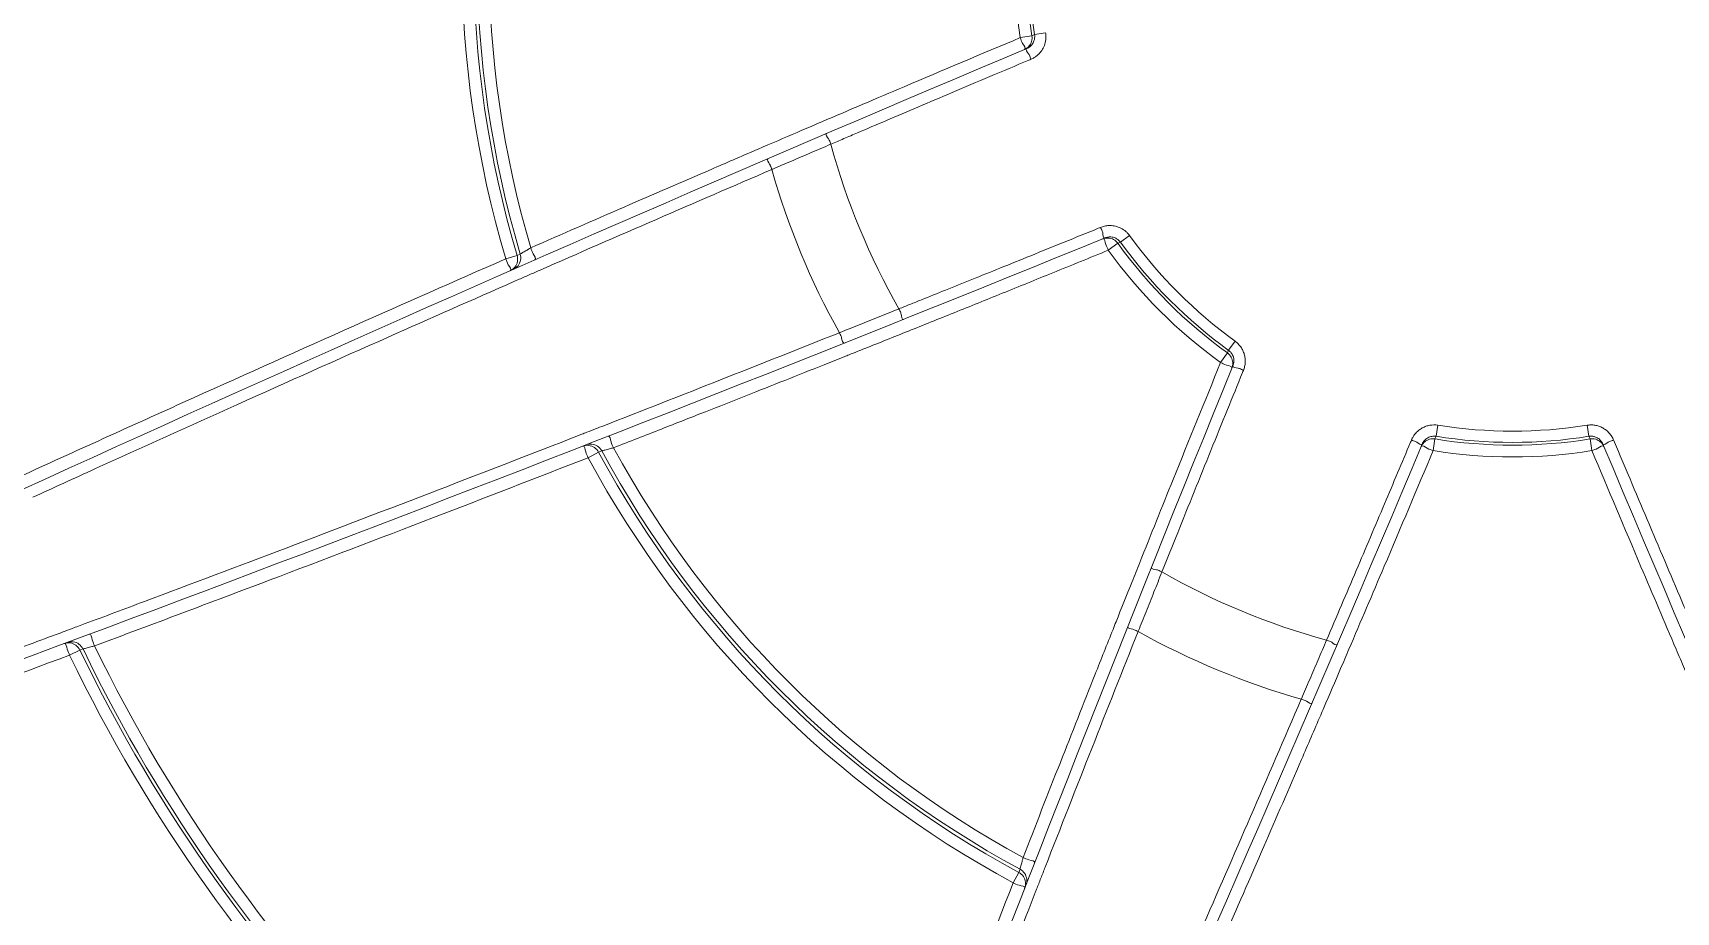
# Model space of a CAD drawing. Header units: metres. Extents: x 1628 to 1845, y 824 to 931.
# Drawn here: x 1706.948 to 1707.584, y 879.202 to 879.543 of the extents above; entities that cross this region are included whole.
import ezdxf

# ---------------------------------------------------------------- set-up
doc = ezdxf.new("R2010")
doc.units = ezdxf.units.M
doc.header["$LTSCALE"] = 0.15
doc.layers.add('hidrosanitário', color=26, linetype='Continuous', lineweight=0)

msp = doc.modelspace()

# ---------------------------------------------------------------- linework, layer by layer
at = {"layer": 'hidrosanitário', "color": 252}
for p, q in [((1707.33463, 879.54182), (1707.33013, 879.54109)), ((1707.33566, 879.54224), (1707.33463, 879.54182)), ((1707.33995, 879.54293), (1707.33566, 879.54224)), ((1707.36423, 879.45876), (1707.36793, 879.46143)), ((1707.36793, 879.46143), (1707.36895, 879.46186)), ((1707.37247, 879.46441), (1707.36895, 879.46186)), ((1707.13522, 879.45674), (1707.13085, 879.45543)), ((1707.13645, 879.45728), (1707.13522, 879.45674)), ((1707.41337, 879.42351), (1707.41082, 879.41999)), ((1707.4104, 879.41896), (1707.40773, 879.41526)), ((1707.41082, 879.41999), (1707.4104, 879.41896)), ((1707.49189, 879.39099), (1707.49121, 879.38669)), ((1707.54974, 879.39099), (1707.55042, 879.38669)), ((1707.49006, 879.38116), (1707.49078, 879.38567)), ((1707.49078, 879.38567), (1707.49121, 879.38669)), ((1707.55042, 879.38669), (1707.55085, 879.38567)), ((1707.55085, 879.38567), (1707.55157, 879.38116)), ((1707.16275, 879.37842), (1707.16676, 879.38059)), ((1707.16676, 879.38059), (1707.16801, 879.38108)), ((1706.96185, 879.30194), (1706.96588, 879.30389)), ((1706.96588, 879.30389), (1706.96706, 879.30433)), ((1707.33004, 879.21905), (1707.32955, 879.2178)), ((1707.32955, 879.2178), (1707.32738, 879.21378))]:
    msp.add_line(p, q, dxfattribs=at)
for radius in [0.90615, 0.90588, 0.90411, 0.90269, 0.89582, 0.89514, 0.88421]:
    msp.add_circle((1707.52082, 879.57185), radius, dxfattribs=at)
for centre, radius, start, end in [((1707.52082, 879.57185), 0.40698, 163.37819, 196.62181), ((1707.52082, 879.57185), 0.40241, 163.37819, 196.62181), ((1707.52082, 879.57185), 0.40108, 163.40158, 196.59842), ((1707.52082, 879.57185), 0.39652, 163.56564, 196.43436), ((1707.52082, 879.57185), 0.19315, 170.83707, 189.16293), ((1707.52082, 879.57185), 0.18859, 170.83707, 189.16293), ((1707.52082, 879.57185), 0.18751, 170.91525, 189.08475), ((1712.73317, 866.70369), 13.92322, 112.822756, 115.48965), ((1707.52082, 879.57185), 0.27374, 195.26017, 209.73983), ((1707.52082, 879.57185), 0.29838, 195.91614, 209.08386), ((1702.10734, 892.35671), 13.92322, 289.51035, 292.177244), ((1707.52082, 879.57185), 0.18859, 215.83707, 234.16293), ((1707.52082, 879.57185), 0.18751, 215.91525, 234.08475), ((1707.52082, 879.57185), 0.18316, 215.91525, 234.08475), ((1707.52082, 879.57185), 0.19315, 215.83707, 234.16293), ((1720.30567, 874.15838), 13.92322, 157.822756, 160.48965), ((1707.52082, 879.57185), 0.18316, 260.91525, 279.08475), ((1707.52082, 879.57185), 0.18859, 260.83707, 279.16293), ((1707.52082, 879.57185), 0.18751, 260.91524, 279.08475), ((1707.52082, 879.57185), 0.40698, 208.37819, 241.62181), ((1707.52082, 879.57185), 0.40241, 208.37819, 241.62181), ((1707.52082, 879.57185), 0.40108, 208.40158, 241.59842), ((1707.52082, 879.57185), 0.39652, 208.56564, 241.43436), ((1694.65265, 884.78421), 13.92322, 334.51035, 337.177244), ((1707.52082, 879.57185), 0.19315, 260.83707, 279.16293), ((1720.38898, 884.78421), 13.92322, 202.822756, 205.48965), ((1707.52082, 879.57185), 0.27374, 240.26017, 254.73983), ((1707.52082, 879.57185), 0.29838, 240.91614, 254.08386), ((1707.52082, 879.57185), 0.62072, 205.77468, 244.22532), ((1707.52082, 879.57185), 0.61624, 205.77468, 244.22532), ((1707.52082, 879.57185), 0.61499, 205.78556, 244.21444), ((1707.52082, 879.57185), 0.61042, 205.86597, 244.13403), ((1707.52082, 879.57185), 0.83257, 204.29105, 245.70895), ((1707.52082, 879.57185), 0.82826, 204.3171, 245.6829)]:
    msp.add_arc(centre, radius, start, end, dxfattribs=at)
for points, start_tangent, end_tangent in [([(1707.33013, 879.54109), (1707.28516, 879.52209), (1707.25322, 879.50848)], (-0.92186, -0.387523), (-0.919431, -0.393251)), ([(1707.33013, 879.54109), (1707.33103, 879.53882), (1707.33175, 879.53648)], (0.450622, -0.892715), (-0.859743, -0.510726)), ([(1707.33558, 879.54031), (1707.33526, 879.5394), (1707.33429, 879.53799), (1707.33261, 879.53684)], (-0.23595, -0.971765), (-0.921711, -0.387877)), ([(1707.3345, 879.53963), (1707.33344, 879.53772), (1707.33263, 879.53698)], (-0.275899, -0.961187), (-0.812883, -0.582427)), ([(1707.33463, 879.54182), (1707.3345, 879.53963)], (0.157862, -0.987461), (-0.275899, -0.961187)), ([(1707.33566, 879.54224), (1707.33565, 879.54065), (1707.33558, 879.54031)], (0.15629, -0.987711), (-0.23595, -0.971765)), ([(1707.33981, 879.53926), (1707.33964, 879.53864), (1707.33871, 879.53656)], (-0.231915, -0.972736), (-0.515929, -0.856632)), ([(1707.33995, 879.54293), (1707.34007, 879.54135), (1707.33994, 879.53991), (1707.33981, 879.53926)], (0.15797, -0.987444), (-0.231915, -0.972736)), ([(1707.33339, 879.53234), (1707.3183, 879.52598), (1707.30374, 879.51982), (1707.29044, 879.51418), (1707.27827, 879.509), (1707.26708, 879.50423), (1707.2618, 879.50197)], (-0.921684, -0.387942), (-0.919503, -0.393083)), ([(1707.3323, 879.53677), (1707.33167, 879.53645)], (-0.856, -0.516976), (-0.921681, -0.387949)), ([(1707.33366, 879.53426), (1707.33338, 879.53475), (1707.33257, 879.53683)], (-0.431703, 0.902016), (0.894115, 0.447838)), ([(1707.33263, 879.53698), (1707.3323, 879.53677)], (-0.812883, -0.582427), (-0.856, -0.516976)), ([(1707.33423, 879.53269), (1707.33339, 879.53234)], (-0.921709, -0.387882), (-0.921684, -0.387942)), ([(1707.33423, 879.53269), (1707.33366, 879.53426)], (-0.387769, 0.921757), (-0.431703, 0.902016)), ([(1707.33655, 879.53409), (1707.33552, 879.53335), (1707.33423, 879.53269)], (-0.776217, -0.630466), (-0.921713, -0.387873)), ([(1707.33842, 879.53611), (1707.3374, 879.53486), (1707.33655, 879.53409)], (-0.563332, -0.826231), (-0.776217, -0.630466)), ([(1707.33871, 879.53656), (1707.33842, 879.53611)], (-0.515929, -0.856632), (-0.563332, -0.826231)), ([(1707.25322, 879.50848), (1707.24554, 879.50519), (1707.23053, 879.49875)], (-0.919431, -0.393251), (-0.918719, -0.394912)), ([(1707.25673, 879.4998), (1707.25291, 879.49817)], (-0.919798, -0.392393), (-0.919669, -0.392693)), ([(1707.25614, 879.50137), (1707.25587, 879.50186), (1707.25508, 879.50393)], (-0.430328, 0.902673), (0.875728, 0.482805)), ([(1707.25673, 879.4998), (1707.25614, 879.50137)], (-0.393278, 0.91942), (-0.430328, 0.902673)), ([(1707.2618, 879.50197), (1707.25673, 879.4998)], (-0.919503, -0.393083), (-0.919347, -0.393447)), ([(1707.22759, 879.49749), (1707.21039, 879.49007), (1707.17674, 879.47549), (1707.1405, 879.45967)], (-0.918627, -0.395126), (-0.915881, -0.40145)), ([(1707.23053, 879.49875), (1707.22759, 879.49749)], (-0.918719, -0.394912), (-0.918627, -0.395126)), ([(1707.2333, 879.49157), (1707.23305, 879.49208), (1707.23236, 879.49417)], (-0.399498, 0.916734), (0.785083, 0.619391)), ([(1707.23236, 879.49417), (1707.23248, 879.49424)], (0.785083, 0.619391), (0.918649, 0.395075)), ([(1707.25291, 879.49817), (1707.2491, 879.49654), (1707.24148, 879.49328), (1707.23767, 879.49165)], (-0.919669, -0.392693), (-0.919162, -0.39388)), ([(1707.23388, 879.49003), (1707.1892, 879.47072), (1707.14389, 879.45096)], (-0.918675, -0.395014), (-0.915863, -0.401491)), ([(1707.23388, 879.49003), (1707.2333, 879.49157)], (-0.394205, 0.919022), (-0.399498, 0.916734)), ([(1707.23423, 879.49018), (1707.23388, 879.49003)], (-0.919048, -0.394146), (-0.919036, -0.394173)), ([(1707.23767, 879.49165), (1707.23423, 879.49018)], (-0.919162, -0.39388), (-0.919048, -0.394146)), ([(1707.2874, 879.43777), (1707.29184, 879.43955), (1707.30119, 879.44331), (1707.31131, 879.44738), (1707.32227, 879.45181), (1707.33418, 879.45663), (1707.34713, 879.46188), (1707.36035, 879.46726)], (0.928163, 0.372175), (0.926045, 0.377413)), ([(1707.36035, 879.46726), (1707.36119, 879.4676)], (0.926045, 0.377413), (0.926021, 0.377473)), ([(1707.36119, 879.4676), (1707.36275, 879.46809), (1707.36361, 879.46824)], (0.926024, 0.377465), (0.99211, 0.125368)), ([(1707.36119, 879.4676), (1707.3619, 879.46609)], (0.377586, -0.925974), (0.332562, -0.943081)), ([(1707.36361, 879.46824), (1707.36451, 879.46831), (1707.36547, 879.46829)], (0.99211, 0.125368), (0.997552, -0.069929)), ([(1707.36547, 879.46829), (1707.36647, 879.46817), (1707.36749, 879.46792)], (0.997552, -0.069929), (0.95923, -0.282627)), ([(1707.36749, 879.46792), (1707.36854, 879.46755), (1707.37061, 879.46634), (1707.37158, 879.46547)], (0.95923, -0.282627), (0.699886, -0.714254)), ([(1707.3619, 879.46609), (1707.36205, 879.46555), (1707.36294, 879.46351)], (0.332562, -0.943081), (0.948904, 0.315566)), ([(1707.36301, 879.46342), (1707.36203, 879.46314)], (-0.983804, -0.179249), (-0.926048, -0.377405)), ([(1707.36423, 879.45876), (1707.36325, 879.46101), (1707.36212, 879.46316)], (-0.312607, 0.949883), (-0.969068, -0.246792)), ([(1707.36298, 879.46352), (1707.36426, 879.46386)], (0.926023, 0.377468), (0.99174, 0.128267)), ([(1707.36793, 879.46143), (1707.36629, 879.46289), (1707.36419, 879.46349), (1707.36301, 879.46342)], (-0.586616, 0.809866), (-0.983804, -0.179249)), ([(1707.36426, 879.46386), (1707.36474, 879.4639), (1707.36525, 879.46389)], (0.99174, 0.128267), (0.997737, -0.067242)), ([(1707.36525, 879.46389), (1707.36687, 879.46351), (1707.36796, 879.46287)], (0.997737, -0.067242), (0.793313, -0.608814)), ([(1707.36796, 879.46287), (1707.36895, 879.46186)], (0.793313, -0.608814), (0.5879, -0.808934)), ([(1707.37158, 879.46547), (1707.37247, 879.46441)], (0.699886, -0.714254), (0.586517, -0.809937)), ([(1707.13049, 879.45528), (1707.0721, 879.42947), (1707.0099, 879.40162), (1706.94411, 879.37177)], (-0.915563, -0.402174), (-0.909544, -0.415608)), ([(1707.13085, 879.45543), (1707.13049, 879.45528)], (-0.915574, -0.402149), (-0.915563, -0.402174)), ([(1707.13085, 879.45543), (1707.13179, 879.45315), (1707.13255, 879.45081)], (0.45811, -0.888896), (-0.850152, -0.526538)), ([(1707.13657, 879.45491), (1707.13558, 879.45275), (1707.1337, 879.45131)], (-0.187638, -0.982238), (-0.915566, -0.402168)), ([(1707.13522, 879.45674), (1707.13534, 879.45437)], (0.283139, -0.959079), (-0.186423, -0.98247)), ([(1707.13645, 879.45728), (1707.13657, 879.45491)], (0.28657, -0.958059), (-0.187638, -0.982238)), ([(1707.13966, 879.45917), (1707.13942, 879.45903), (1707.13796, 879.45817), (1707.13649, 879.4573)], (-0.860474, -0.509495), (-0.861997, -0.506913)), ([(1707.1405, 879.45967), (1707.13966, 879.45917)], (-0.860021, -0.510259), (-0.860474, -0.509495)), ([(1707.1405, 879.45967), (1707.14094, 879.45847)], (0.400858, -0.91614), (0.345804, -0.938307)), ([(1707.14094, 879.45847), (1707.14144, 879.45739), (1707.14212, 879.455)], (0.345804, -0.938307), (-0.915835, -0.401555)), ([(1707.28677, 879.42743), (1707.30446, 879.43454), (1707.32313, 879.44207), (1707.34273, 879.45001), (1707.36423, 879.45876)], (0.928207, 0.372064), (0.925873, 0.377834)), ([(1707.13334, 879.45126), (1707.13247, 879.45077)], (-0.815009, -0.579448), (-0.915527, -0.402256)), ([(1707.13255, 879.45081), (1707.13247, 879.45077)], (-0.850152, -0.526538), (-0.915527, -0.402256)), ([(1707.13534, 879.45437), (1707.13435, 879.45221), (1707.13334, 879.45126)], (-0.186423, -0.98247), (-0.815009, -0.579448)), ([(1707.13966, 879.4491), (1707.13548, 879.44727)], (-0.91573, -0.401795), (-0.915598, -0.402096)), ([(1707.14389, 879.45096), (1707.13966, 879.4491)], (-0.915863, -0.401491), (-0.91573, -0.401795)), ([(1707.13425, 879.44673), (1707.08528, 879.4251), (1707.02665, 879.39892), (1706.97162, 879.37404), (1706.94764, 879.36311)], (-0.915559, -0.402184), (-0.909555, -0.415583)), ([(1707.13548, 879.44727), (1707.13425, 879.44673)], (-0.915598, -0.402096), (-0.915559, -0.402184)), ([(1707.27928, 879.43451), (1707.28313, 879.43606)], (0.927981, 0.372628), (0.927859, 0.372931)), ([(1707.28313, 879.43606), (1707.2874, 879.43777)], (0.928286, 0.371868), (0.928163, 0.372175)), ([(1707.28313, 879.43606), (1707.28383, 879.43454)], (0.372038, -0.928217), (0.333998, -0.942574)), ([(1707.2639, 879.42835), (1707.26774, 879.42988), (1707.27543, 879.43297), (1707.27928, 879.43451)], (0.928461, 0.37143), (0.927981, 0.372628)), ([(1707.28383, 879.43454), (1707.28398, 879.434), (1707.28489, 879.43197)], (0.333998, -0.942574), (0.960626, 0.277844)), ([(1707.16881, 879.39081), (1707.21401, 879.40855), (1707.26006, 879.42681)], (0.93151, 0.363716), (0.928919, 0.370284)), ([(1707.26006, 879.42681), (1707.26041, 879.42695)], (0.928579, 0.371134), (0.928568, 0.371162)), ([(1707.26006, 879.42681), (1707.26074, 879.42532)], (0.371102, -0.928592), (0.365742, -0.930716)), ([(1707.26041, 879.42695), (1707.2639, 879.42835)], (0.928568, 0.371162), (0.928461, 0.37143)), ([(1707.26074, 879.42532), (1707.26093, 879.42477), (1707.26192, 879.42281)], (0.365742, -0.930716), (0.993113, 0.117161)), ([(1707.26192, 879.42281), (1707.26205, 879.42284)], (0.993113, 0.117161), (0.928943, 0.370223)), ([(1707.26387, 879.41828), (1707.26991, 879.42069), (1707.28677, 879.42743)], (0.928877, 0.370388), (0.928207, 0.372064)), ([(1707.41337, 879.42351), (1707.41459, 879.42246), (1707.41511, 879.42188)], (0.809895, -0.586575), (0.637226, -0.770677)), ([(1707.17257, 879.38225), (1707.19111, 879.38951), (1707.2082, 879.39622), (1707.22387, 879.4024), (1707.23891, 879.40836), (1707.25411, 879.41439), (1707.26191, 879.4175)], (0.931494, 0.363757), (0.928934, 0.370245)), ([(1707.26191, 879.4175), (1707.26387, 879.41828)], (0.928934, 0.370245), (0.928877, 0.370388)), ([(1707.4104, 879.41896), (1707.41185, 879.41732), (1707.41246, 879.41522), (1707.4124, 879.41413)], (0.809865, -0.586616), (-0.162957, -0.986633)), ([(1707.41082, 879.41999), (1707.41173, 879.41913)], (0.808908, -0.587935), (0.635038, -0.772481)), ([(1707.41173, 879.41913), (1707.41198, 879.41881), (1707.41268, 879.41732), (1707.41286, 879.41609)], (0.635038, -0.772481), (0.028258, -0.999601)), ([(1707.41511, 879.42188), (1707.41557, 879.42128), (1707.41635, 879.41993), (1707.41691, 879.41847)], (0.637226, -0.770677), (0.275886, -0.96119)), ([(1707.41691, 879.41847), (1707.41721, 879.41693), (1707.41727, 879.41614)], (0.275886, -0.96119), (0.031243, -0.999512)), ([(1707.40773, 879.41526), (1707.38936, 879.37003), (1707.37641, 879.33782)], (-0.377834, -0.925873), (-0.372065, -0.928207)), ([(1707.41623, 879.41139), (1707.41039, 879.39706), (1707.40398, 879.38123), (1707.39749, 879.36519), (1707.39112, 879.34935), (1707.38502, 879.33417)], (-0.377413, -0.926045), (-0.371868, -0.928286)), ([(1707.40773, 879.41526), (1707.40997, 879.41429), (1707.41213, 879.41315)], (0.949883, -0.312607), (-0.246792, -0.969068)), ([(1707.4124, 879.41413), (1707.4121, 879.41307)], (-0.162957, -0.986633), (-0.377405, -0.926048)), ([(1707.41505, 879.41293), (1707.41451, 879.41308), (1707.41247, 879.41398)], (-0.943081, 0.332562), (0.315566, 0.948904)), ([(1707.41286, 879.41609), (1707.41286, 879.41566), (1707.41249, 879.41401)], (0.028258, -0.999601), (-0.377471, -0.926021)), ([(1707.41657, 879.41223), (1707.41505, 879.41293)], (-0.925974, 0.377586), (-0.943081, 0.332562)), ([(1707.41657, 879.41223), (1707.41623, 879.41139)], (-0.377473, -0.926021), (-0.377413, -0.926045)), ([(1707.41727, 879.41614), (1707.41726, 879.41534), (1707.41705, 879.41375), (1707.41657, 879.41223)], (0.031243, -0.999512), (-0.37747, -0.926022)), ([(1707.16225, 879.38825), (1707.16881, 879.39081)], (0.931694, 0.363245), (0.93151, 0.363716)), ([(1707.48728, 879.39057), (1707.48878, 879.39096), (1707.49189, 879.39099)], (0.943398, 0.331662), (0.987452, -0.157922)), ([(1707.54974, 879.39099), (1707.55116, 879.3911), (1707.55269, 879.39099), (1707.55347, 879.39083)], (0.987457, 0.157887), (0.97114, -0.238511)), ([(1707.55347, 879.39083), (1707.55425, 879.3906), (1707.55576, 879.38994)], (0.97114, -0.238511), (0.877387, -0.479783)), ([(1706.96792, 879.31415), (1706.99082, 879.32271), (1707.04574, 879.34343), (1707.10482, 879.36601), (1707.159, 879.38698)], (0.937014, 0.349291), (0.931785, 0.363011)), ([(1707.159, 879.38698), (1707.16025, 879.38747)], (0.931785, 0.363011), (0.93175, 0.363101)), ([(1707.16025, 879.38747), (1707.16225, 879.38825)], (0.93175, 0.363101), (0.931694, 0.363245)), ([(1707.17257, 879.38225), (1707.17162, 879.38453), (1707.17042, 879.3867)], (-0.36436, 0.931258), (-0.931539, -0.363643)), ([(1707.48131, 879.38443), (1707.48166, 879.38527)], (0.387942, 0.921684), (0.387882, 0.921709)), ([(1707.48166, 879.38527), (1707.48187, 879.38573)], (0.38826, 0.92155), (0.436536, 0.899687)), ([(1707.48166, 879.38527), (1707.48323, 879.38469)], (0.921756, -0.38777), (0.902018, -0.431699)), ([(1707.48187, 879.38573), (1707.48242, 879.38672)], (0.436536, 0.899687), (0.539428, 0.842032)), ([(1707.48242, 879.38672), (1707.48338, 879.38797), (1707.48454, 879.38906)], (0.539428, 0.842032), (0.784569, 0.620041)), ([(1707.48323, 879.38469), (1707.48372, 879.38442), (1707.48579, 879.38361)], (0.902018, -0.431699), (0.447845, 0.894111)), ([(1707.48454, 879.38906), (1707.48585, 879.38993)], (0.784569, 0.620041), (0.876164, 0.482014)), ([(1707.48581, 879.38364), (1707.48671, 879.38508), (1707.48802, 879.38612), (1707.48877, 879.38646)], (0.388116, 0.92161), (0.941367, 0.337383)), ([(1707.48585, 879.38993), (1707.48728, 879.39057)], (0.876164, 0.482014), (0.943398, 0.331662)), ([(1707.4886, 879.38553), (1707.48668, 879.38448), (1707.4859, 879.38359)], (-0.961187, -0.275899), (-0.568906, -0.822403)), ([(1707.49078, 879.38567), (1707.4886, 879.38553)], (-0.987461, 0.157862), (-0.961187, -0.275899)), ([(1707.48877, 879.38646), (1707.48956, 879.38667), (1707.49121, 879.38669)], (0.941367, 0.337383), (0.987718, -0.156249)), ([(1707.55042, 879.38669), (1707.55198, 879.38669), (1707.55239, 879.3866)], (0.987719, 0.156239), (0.97006, -0.242867)), ([(1707.55085, 879.38567), (1707.55303, 879.38553)], (0.987461, 0.157862), (0.961187, -0.275899)), ([(1707.55239, 879.3866), (1707.5536, 879.38613), (1707.55493, 879.38506), (1707.55582, 879.38364)], (0.97006, -0.242867), (0.387875, -0.921712)), ([(1707.55303, 879.38553), (1707.55495, 879.38448), (1707.55568, 879.38366)], (0.961187, -0.275899), (0.582427, -0.812883)), ([(1707.55576, 879.38994), (1707.55646, 879.38952)], (0.877387, -0.479783), (0.832697, -0.553729)), ([(1707.5584, 879.38469), (1707.55791, 879.38442), (1707.55584, 879.38361)], (-0.902016, -0.431703), (-0.447838, 0.894115)), ([(1707.55646, 879.38952), (1707.55712, 879.38904), (1707.55829, 879.38793), (1707.55879, 879.38732)], (0.832697, -0.553729), (0.601988, -0.798505)), ([(1707.55997, 879.38527), (1707.5584, 879.38469)], (-0.921757, -0.387769), (-0.902016, -0.431703)), ([(1707.55879, 879.38732), (1707.55924, 879.38667), (1707.55997, 879.38527)], (0.601988, -0.798505), (0.387871, -0.921714)), ([(1707.55997, 879.38527), (1707.56032, 879.38443)], (0.387882, -0.921709), (0.387942, -0.921684)), ([(1706.97154, 879.30554), (1707.03913, 879.33093), (1707.10281, 879.35522), (1707.16275, 879.37842)], (0.937024, 0.349266), (0.931771, 0.363047)), ([(1707.16175, 879.38316), (1707.1606, 879.38287)], (-0.991645, -0.128995), (-0.931813, -0.362937)), ([(1707.16068, 879.38289), (1707.1606, 879.38287)], (-0.973467, -0.22883), (-0.931813, -0.362937)), ([(1707.16275, 879.37842), (1707.1618, 879.3807), (1707.16068, 879.38289)], (-0.304611, 0.952477), (-0.973467, -0.22883)), ([(1707.16676, 879.38059), (1707.16517, 879.38235), (1707.16295, 879.38317), (1707.16175, 879.38316)], (-0.477962, 0.878381), (-0.991645, -0.128995)), ([(1707.16801, 879.38108), (1707.16642, 879.38284), (1707.1642, 879.38366), (1707.16185, 879.38335)], (-0.474814, 0.880086), (-0.931778, -0.363029)), ([(1707.16801, 879.38108), (1707.16923, 879.38139), (1707.17107, 879.38187), (1707.17257, 879.38225)], (0.967945, 0.251162), (0.968942, 0.247289)), ([(1707.44877, 879.30776), (1707.46029, 879.33477), (1707.47124, 879.36057), (1707.48131, 879.38443)], (0.393447, 0.919347), (0.387942, 0.921684)), ([(1707.45744, 879.30425), (1707.47113, 879.33636), (1707.49006, 879.38116)], (0.393251, 0.919431), (0.387523, 0.92186)), ([(1707.48573, 879.38333), (1707.48541, 879.3827)], (-0.516976, -0.856), (-0.387949, -0.921681)), ([(1707.49006, 879.38116), (1707.48778, 879.38206), (1707.48545, 879.38278)], (-0.892715, 0.450622), (-0.510726, -0.859743)), ([(1707.4859, 879.38359), (1707.48573, 879.38333)], (-0.568906, -0.822403), (-0.516976, -0.856)), ([(1707.55157, 879.38116), (1707.55385, 879.38206), (1707.55618, 879.38278)], (0.892715, 0.450622), (0.510726, -0.859743)), ([(1707.55157, 879.38116), (1707.57057, 879.33619), (1707.58419, 879.30425)], (0.387523, -0.92186), (0.393251, -0.919431)), ([(1707.55568, 879.38366), (1707.5559, 879.38333)], (0.582427, -0.812883), (0.516976, -0.856)), ([(1707.5559, 879.38333), (1707.55622, 879.3827)], (0.516976, -0.856), (0.387949, -0.921681)), ([(1707.56032, 879.38443), (1707.56633, 879.37017), (1707.57299, 879.35444), (1707.57975, 879.33852), (1707.58643, 879.32281), (1707.59286, 879.30776)], (0.387942, -0.921684), (0.393447, -0.919347)), ([(1707.37641, 879.33782), (1707.3733, 879.33007), (1707.36724, 879.3149)], (-0.372065, -0.928207), (-0.370388, -0.928877)), ([(1707.3835, 879.33486), (1707.38296, 879.33502), (1707.38093, 879.33592)], (-0.942574, 0.333998), (0.277838, 0.960628)), ([(1707.38502, 879.33417), (1707.38348, 879.33031)], (-0.372931, -0.927859), (-0.372628, -0.927981)), ([(1707.38502, 879.33417), (1707.3835, 879.33486)], (-0.928217, 0.372038), (-0.942574, 0.333998)), ([(1707.38348, 879.33031), (1707.38193, 879.32646), (1707.37885, 879.31877), (1707.37731, 879.31493)], (-0.372628, -0.927981), (-0.37143, -0.928461)), ([(1707.36724, 879.3149), (1707.36606, 879.31193)], (-0.370388, -0.928877), (-0.370171, -0.928964)), ([(1707.37731, 879.31493), (1707.37592, 879.31145)], (-0.37143, -0.928461), (-0.371162, -0.928568)), ([(1706.7644, 879.24009), (1706.81774, 879.25915), (1706.87563, 879.28012), (1706.93433, 879.30168), (1706.95816, 879.31052)], (0.942328, 0.33469), (0.937275, 0.348591)), ([(1706.95816, 879.31052), (1706.95934, 879.31096)], (0.937275, 0.348591), (0.937244, 0.348675)), ([(1706.95934, 879.31096), (1706.96281, 879.31225)], (0.937244, 0.348675), (0.937151, 0.348925)), ([(1706.96281, 879.31225), (1706.96792, 879.31415)], (0.937151, 0.348925), (0.937014, 0.349291)), ([(1706.97154, 879.30554), (1706.97063, 879.30784), (1706.96946, 879.31003)], (-0.349752, 0.936842), (-0.937045, -0.349209)), ([(1707.36606, 879.31193), (1707.35914, 879.29452), (1707.34565, 879.26042), (1707.33121, 879.2236)], (-0.370171, -0.928964), (-0.363757, -0.931494)), ([(1707.37578, 879.31109), (1707.35783, 879.26585), (1707.33978, 879.21984)], (-0.370284, -0.928919), (-0.363716, -0.93151)), ([(1707.37428, 879.31178), (1707.37374, 879.31196), (1707.37177, 879.31296)], (-0.930717, 0.365741), (0.117162, 0.993113)), ([(1707.37177, 879.31296), (1707.37181, 879.31309)], (0.117162, 0.993113), (0.370223, 0.928943)), ([(1707.37578, 879.31109), (1707.37428, 879.31178)], (-0.928592, 0.371102), (-0.930717, 0.365741)), ([(1707.37592, 879.31145), (1707.37578, 879.31109)], (-0.371162, -0.928568), (-0.371134, -0.928579)), ([(1706.76753, 879.23131), (1706.83171, 879.25428), (1706.89703, 879.27802), (1706.96185, 879.30194)], (0.94236, 0.334601), (0.937281, 0.348575)), ([(1706.96087, 879.30667), (1706.95969, 879.3064)], (-0.994067, -0.108768), (-0.937306, -0.348508)), ([(1706.95981, 879.30643), (1706.95969, 879.3064)], (-0.987123, -0.159962), (-0.937306, -0.348508)), ([(1706.96185, 879.30194), (1706.96093, 879.30423), (1706.95981, 879.30643)], (-0.293499, 0.955959), (-0.987123, -0.159962)), ([(1706.96706, 879.30433), (1706.96551, 879.30619), (1706.96327, 879.3071), (1706.96087, 879.30683)], (-0.43436, 0.90074), (-0.937274, -0.348594)), ([(1706.96588, 879.30389), (1706.96433, 879.30575), (1706.96209, 879.30666), (1706.96087, 879.30667)], (-0.437845, 0.899051), (-0.994067, -0.108768)), ([(1706.96706, 879.30433), (1706.96826, 879.30465), (1706.97007, 879.30514), (1706.97154, 879.30554)], (0.965065, 0.262011), (0.965432, 0.260656)), ([(1707.44062, 879.28871), (1707.44225, 879.29251), (1707.44551, 879.30013), (1707.44714, 879.30395)], (0.39388, 0.919162), (0.392693, 0.919669)), ([(1707.44714, 879.30395), (1707.44877, 879.30776)], (0.392693, 0.919669), (0.392393, 0.919798)), ([(1707.44772, 879.28157), (1707.45422, 879.29672), (1707.45744, 879.30425)], (0.394912, 0.918719), (0.393251, 0.919431)), ([(1707.44877, 879.30776), (1707.45033, 879.30718)], (0.91942, -0.393278), (0.902673, -0.430328)), ([(1707.45033, 879.30718), (1707.45082, 879.30691), (1707.4529, 879.30611)], (0.902673, -0.430328), (0.4828, 0.87573)), ([(1707.58419, 879.30425), (1707.58747, 879.29658), (1707.59391, 879.28157)], (0.393251, -0.919431), (0.394912, -0.918719)), ([(1707.39992, 879.19493), (1707.41934, 879.23944), (1707.43899, 879.28491)], (0.401491, 0.915863), (0.395014, 0.918675)), ([(1707.43899, 879.28491), (1707.43914, 879.28526)], (0.394173, 0.919036), (0.394146, 0.919048)), ([(1707.43899, 879.28491), (1707.44053, 879.28434)], (0.919022, -0.394205), (0.916734, -0.399498)), ([(1707.43914, 879.28526), (1707.44062, 879.28871)], (0.394146, 0.919048), (0.39388, 0.919162)), ([(1707.44053, 879.28434), (1707.44105, 879.28408), (1707.44314, 879.2834)], (0.916734, -0.399498), (0.619391, 0.785082)), ([(1707.44314, 879.2834), (1707.44321, 879.28351)], (0.619391, 0.785082), (0.395075, 0.918649)), ([(1707.40863, 879.19153), (1707.42447, 879.22781), (1707.43907, 879.26151), (1707.4465, 879.27874)], (0.40145, 0.915881), (0.395118, 0.91863)), ([(1707.4465, 879.27874), (1707.44772, 879.28157)], (0.395118, 0.91863), (0.394912, 0.918719)), ([(1707.33121, 879.2236), (1707.33091, 879.22239), (1707.33048, 879.22075), (1707.33004, 879.21905)], (-0.247319, -0.968934), (-0.251113, -0.967958)), ([(1707.33004, 879.21905), (1707.3318, 879.21745), (1707.33262, 879.21523), (1707.33232, 879.21288)], (0.880086, -0.474814), (-0.363027, -0.931779)), ([(1707.33121, 879.2236), (1707.33349, 879.22266), (1707.33566, 879.22145)], (0.931258, -0.36436), (-0.363651, -0.931535)), ([(1707.33978, 879.21984), (1707.33809, 879.21553)], (-0.363716, -0.93151), (-0.363406, -0.931631)), ([(1707.32738, 879.21378), (1707.30421, 879.15388), (1707.27992, 879.09021), (1707.25451, 879.02258)], (-0.363047, -0.931771), (-0.349266, -0.937024)), ([(1707.32738, 879.21378), (1707.32966, 879.21284), (1707.33186, 879.21172)], (0.952477, -0.304612), (-0.228829, -0.973467)), ([(1707.32955, 879.2178), (1707.33132, 879.2162), (1707.33214, 879.21398), (1707.33213, 879.21279)], (0.878381, -0.477962), (-0.128995, -0.991645)), ([(1707.33213, 879.21279), (1707.33183, 879.21163)], (-0.128995, -0.991645), (-0.362937, -0.931813)), ([(1707.33809, 879.21553), (1707.33644, 879.21128)], (-0.363406, -0.931631), (-0.363101, -0.93175)), ([(1707.33595, 879.21003), (1707.31661, 879.16011), (1707.29367, 879.10014), (1707.27235, 879.04364), (1707.26312, 879.01895)], (-0.363011, -0.931785), (-0.349291, -0.937014)), ([(1707.33186, 879.21172), (1707.33183, 879.21163)], (-0.228829, -0.973467), (-0.362938, -0.931813)), ([(1707.33644, 879.21128), (1707.33595, 879.21003)], (-0.363101, -0.93175), (-0.363011, -0.931785))]:
    msp.add_spline(points, degree=3, dxfattribs=dict(at, start_tangent=start_tangent, end_tangent=end_tangent))

doc.saveas('drawing.dxf')
